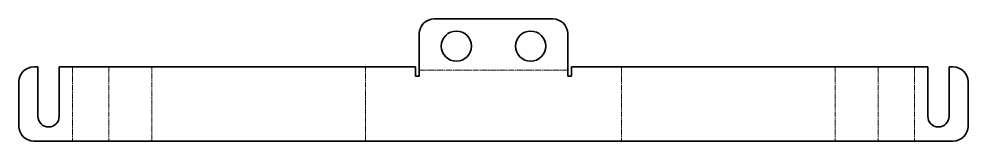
# Model space of a CAD drawing. Header units: millimetres. Extents: x 0 to 384, y 0 to 49.
import ezdxf

# ---------------------------------------------------------------- set-up
doc = ezdxf.new("R2010")
doc.units = ezdxf.units.MM
doc.linetypes.add('Chain', pattern=[13.68, 9.12, -1.14, 2.28, -1.14])
doc.layers.add('SIMUMAK Bend Centerline (ISO)', color=7, linetype='Chain', lineweight=9)
doc.layers.add('SIMUMAK Visible (ISO)', color=7, linetype='Continuous', lineweight=35)

# ---------------------------------------------------------------- blocks, each defined once
blk = doc.blocks.new('2DOF-150-17-SIND-02_Chapa doblada soporte inductivo_VIEW1')
at = {"layer": 'SIMUMAK Bend Centerline (ISO)', "ltscale": 0.263158}
for p, q in [((-170.14, 5.3), (-170.14, -24.7)), ((-155.53, 5.3), (-155.53, -24.7)), ((-138.11, -24.7), (-138.11, 5.3)), ((-51.7, -24.7), (-51.7, 5.3)), ((-30, 4), (30, 4)), ((51.7, 5.3), (51.7, -24.7)), ((138.11, 5.3), (138.11, -24.7)), ((155.53, 5.3), (155.53, -24.7)), ((170.14, 5.3), (170.14, -24.7))]:
    blk.add_line(p, q, dxfattribs=at)
at = {"layer": 'SIMUMAK Visible (ISO)'}
for p, q in [((-24, 24.7), (24, 24.7)), ((-30, 1.55), (-30, 18.7)), ((30, 1.55), (30, 18.7)), ((-185.84, 5.3), (-184.19, 5.3)), ((-184.19, -14.7), (-184.19, 5.3)), ((-175.59, 5.3), (-31.5, 5.3)), ((-175.59, 5.3), (-175.59, -14.7)), ((-31.5, 1.55), (-31.5, 5.3)), ((31.5, 5.3), (31.5, 1.55)), ((31.5, 5.3), (175.59, 5.3)), ((175.59, -14.7), (175.59, 5.3)), ((184.19, 5.3), (185.84, 5.3)), ((184.19, 5.3), (184.19, -14.7)), ((-30, 1.55), (-31.5, 1.55)), ((31.5, 1.55), (30, 1.55)), ((-191.84, -18.7), (-191.84, -0.7)), ((191.84, -0.7), (191.84, -18.7)), ((185.84, -24.7), (-185.84, -24.7))]:
    blk.add_line(p, q, dxfattribs=at)
for centre in [(-15, 13.7), (15, 13.7)]:
    blk.add_circle(centre, 6.1, dxfattribs=at)
at = {"layer": 'SIMUMAK Visible (ISO)', "extrusion": (0, 0, -1)}
for centre, radius, start, end in [((24, 18.7), 6, 0, 90), ((-24, 18.7), 6, 90, 180), ((185.84, -0.7), 6, 0, 90), ((-185.84, -0.7), 6, 90, 180), ((179.89, -14.7), 4.3, 180, 360), ((-179.89, -14.7), 4.3, 180, 360), ((185.84, -18.7), 6, 270, 0), ((-185.84, -18.7), 6, 180, 270)]:
    blk.add_arc(centre, radius, start, end, dxfattribs=at)

msp = doc.modelspace()

# ---------------------------------------------------------------- block references
msp.add_blockref('2DOF-150-17-SIND-02_Chapa doblada soporte inductivo_VIEW1', (191.84, 24.7))

doc.saveas('drawing.dxf')
